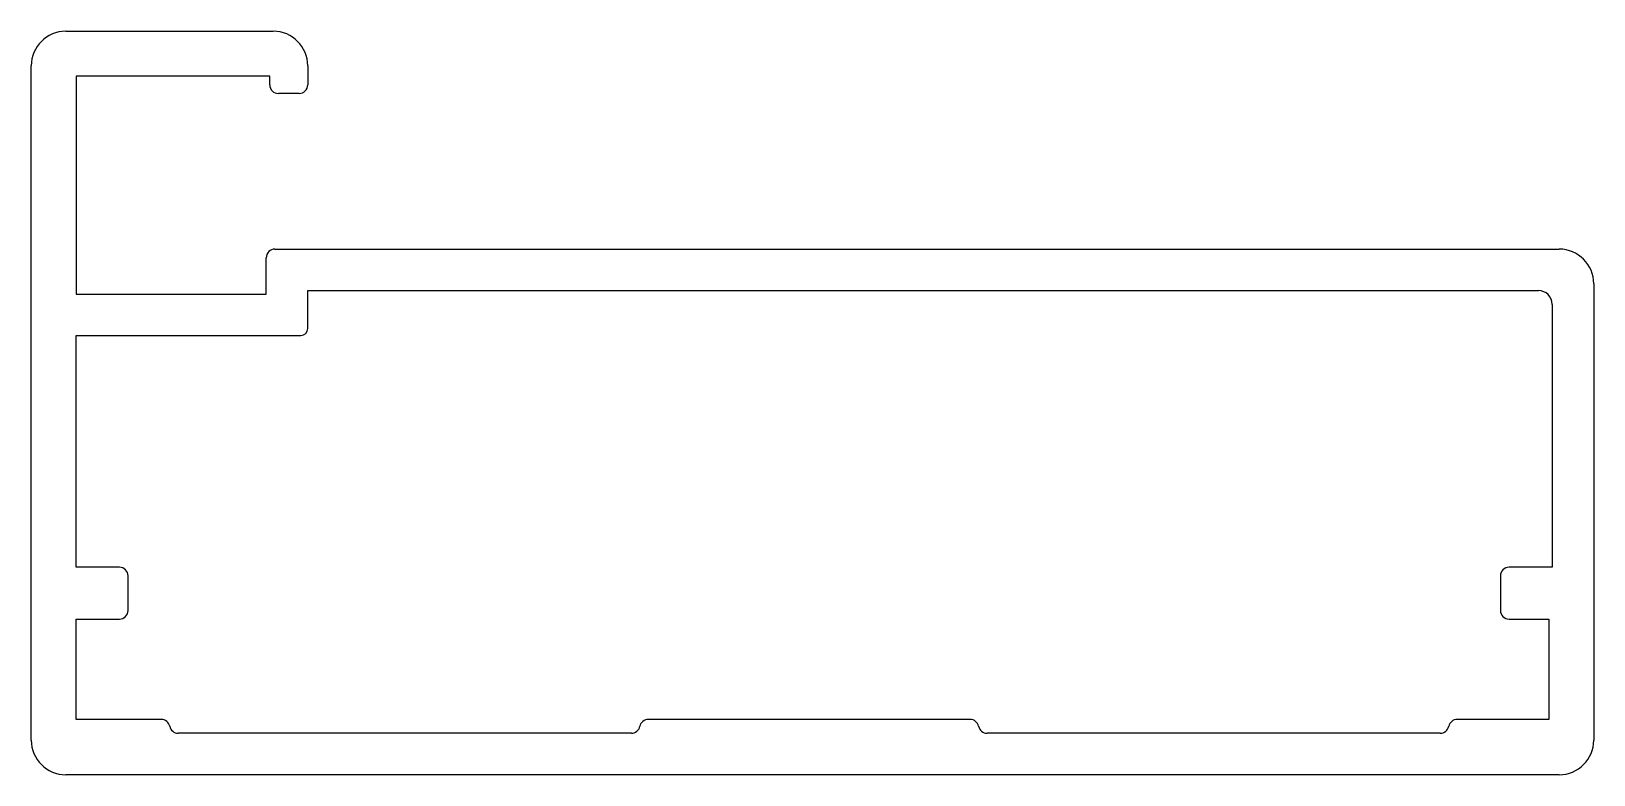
# Model space of a CAD drawing. Extents: x 1741.6 to 1786.8, y 2183 to 2204.5.
import ezdxf

# ---------------------------------------------------------------- set-up
doc = ezdxf.new("R2010")
doc.units = 0
doc.layers.get('0').update_dxf_attribs({"linetype": 'CONTINUOUS'})

msp = doc.modelspace()

# ---------------------------------------------------------------- linework, layer by layer
for p, q in [((1742.63, 2204.45), (1748.63, 2204.45)), ((1741.63, 2183.95), (1741.63, 2203.45)), ((1742.93, 2203.15), (1742.93, 2196.848)), ((1748.53, 2203.15), (1742.93, 2203.15)), ((1748.53, 2202.9), (1748.53, 2203.15)), ((1749.63, 2203.45), (1749.63, 2202.9)), ((1749.38, 2202.65), (1748.78, 2202.65)), ((1748.68, 2198.15), (1785.83, 2198.15)), ((1748.43, 2196.848), (1748.43, 2197.9)), ((1742.93, 2196.848), (1748.43, 2196.848)), ((1749.63, 2195.851), (1749.63, 2196.95)), ((1749.63, 2196.95), (1785.23, 2196.95)), ((1786.83, 2197.15), (1786.83, 2183.95)), ((1785.63, 2196.55), (1785.63, 2188.95)), ((1742.93, 2188.95), (1742.93, 2195.651)), ((1742.93, 2195.651), (1749.43, 2195.651)), ((1744.18, 2188.95), (1742.93, 2188.95)), ((1744.43, 2187.7), (1744.43, 2188.7)), ((1784.13, 2188.7), (1784.13, 2187.7)), ((1785.63, 2188.95), (1784.38, 2188.95)), ((1742.93, 2184.55), (1742.93, 2187.45)), ((1742.93, 2187.45), (1744.18, 2187.45)), ((1784.38, 2187.45), (1785.53, 2187.45)), ((1785.53, 2187.45), (1785.53, 2184.55)), ((1745.39, 2184.55), (1742.93, 2184.55)), ((1768.79, 2184.55), (1759.48, 2184.55)), ((1785.53, 2184.55), (1782.88, 2184.55)), ((1758.99, 2184.15), (1745.88, 2184.15)), ((1782.39, 2184.15), (1769.28, 2184.15)), ((1785.83, 2182.95), (1742.63, 2182.95))]:
    msp.add_line(p, q)
for centre, radius, start, end in [((1742.63, 2203.45), 1, 90, 180), ((1748.63, 2203.45), 1, 0, 90), ((1748.78, 2202.9), 0.25, 180, 270), ((1749.38, 2202.9), 0.25, 270, 0), ((1748.68, 2197.9), 0.25, 90, 180), ((1785.83, 2197.15), 1, 0, 90), ((1785.23, 2196.55), 0.4, 0, 90), ((1749.43, 2195.851), 0.2, 270, 360), ((1744.18, 2188.7), 0.25, 0, 90), ((1784.38, 2188.7), 0.25, 90, 180), ((1744.18, 2187.7), 0.25, 270, 0), ((1784.38, 2187.7), 0.25, 180, 270), ((1745.39, 2184.3), 0.25, 11.537, 90), ((1759.48, 2184.3), 0.25, 90, 168.463), ((1768.79, 2184.3), 0.25, 11.537, 90), ((1782.88, 2184.3), 0.25, 90, 168.463), ((1745.88, 2184.4), 0.25, 191.537, 270), ((1758.99, 2184.4), 0.25, 270, 348.463), ((1769.28, 2184.4), 0.25, 191.537, 270), ((1782.39, 2184.4), 0.25, 270, 348.463), ((1742.63, 2183.95), 1, 180, 270), ((1785.83, 2183.95), 1, 270, 0)]:
    msp.add_arc(centre, radius, start, end)

doc.saveas('drawing.dxf')
